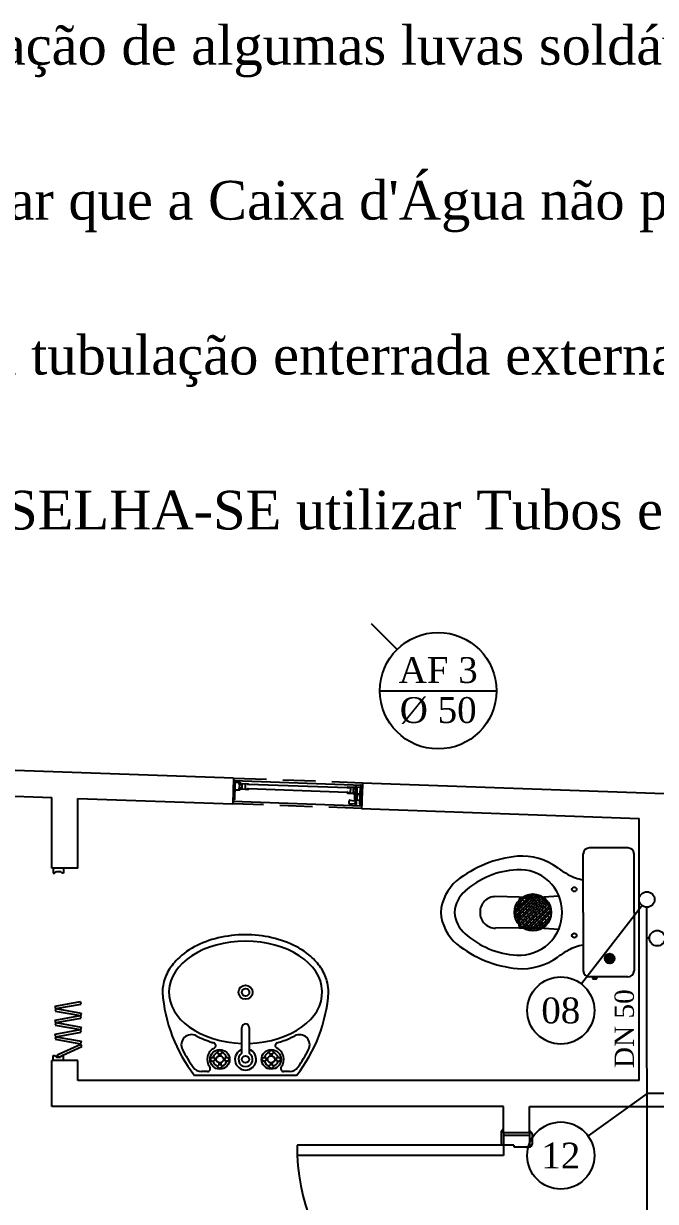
# Model space of a CAD drawing. Header units: millimetres. Extents: x 8900 to 13100, y 733 to 3683.
# Drawn here: x 9281.3 to 9526.1, y 1736.6 to 2192.8 of the extents above; entities that cross this region are included whole.
import ezdxf
from ezdxf.enums import TextEntityAlignment as Align

# ---------------------------------------------------------------- set-up
doc = ezdxf.new("R2010")
doc.units = ezdxf.units.MM
doc.linetypes.add('DASHED', pattern=[19.05, 12.7, -6.35])
for name, color, linetype in [('001 - 0.050', 1, 'Continuous'), ('002 - 0.150', 2, 'Continuous'), ('003 - 0.250', 3, 'Continuous'), ('004 - 0.350', 4, 'Continuous'), ('005 - 0.350 Color', 5, 'Continuous')]:
    doc.layers.add(name, color=color, linetype=linetype)
doc.styles.add('style1', font='BOOKOS.TTF')
doc.styles.add('style4', font='romantic.ttf')

msp = doc.modelspace()

# ---------------------------------------------------------------- linework, layer by layer
at = {"layer": '001 - 0.050', "ltscale": 0.5}
for p, q in [((9362.59, 1899.57), (9362.54, 1898.34)), ((9362.59, 1899.57), (9412.55, 1897.79)), ((9363.26, 1899.55), (9362.59, 1899.57)), ((9362.59, 1898.29), (9362.62, 1898.29)), ((9362.67, 1898.34), (9362.69, 1898.76)), ((9362.7, 1898.99), (9362.71, 1899.39)), ((9363.15, 1898.92), (9362.74, 1898.93)), ((9362.74, 1898.8), (9363.16, 1898.79)), ((9362.76, 1899.43), (9363.16, 1899.42)), ((9363.16, 1898.79), (9362.93, 1892.31)), ((9363.2, 1898.97), (9363.15, 1898.92)), ((9363.16, 1899.42), (9363.21, 1899.37)), ((9363.28, 1898.91), (9363.2, 1898.97)), ((9363.21, 1899.37), (9363.3, 1899.41)), ((9363.28, 1898.83), (9363.28, 1898.91)), ((9365.08, 1898.77), (9363.28, 1898.83)), ((9363.3, 1899.41), (9363.3, 1899.49)), ((9364.81, 1898.13), (9364.82, 1898.66)), ((9364.91, 1898.12), (9364.81, 1898.13)), ((9364.82, 1898.66), (9364.92, 1898.66)), ((9364.91, 1898.23), (9364.91, 1898.12)), ((9364.96, 1898.23), (9364.91, 1898.23)), ((9364.92, 1898.66), (9364.92, 1898.54)), ((9364.92, 1898.54), (9364.97, 1898.54)), ((9364.95, 1896.57), (9365.01, 1898.18)), ((9365.02, 1898.65), (9365.12, 1898.65)), ((9365.02, 1898.59), (9365.02, 1898.65)), ((9365.12, 1898.65), (9365.13, 1898.72)), ((9365.33, 1898.07), (9365.35, 1898.56)), ((9365.4, 1898.01), (9365.38, 1898.01)), ((9365.4, 1898.61), (9365.45, 1898.61)), ((9365.45, 1898.61), (9365.45, 1898.47)), ((9365.45, 1898.47), (9368.25, 1898.37)), ((9365.46, 1898.35), (9365.45, 1898.06)), ((9365.97, 1898.33), (9365.46, 1898.35)), ((9365.9, 1896.35), (9365.97, 1898.33)), ((9367.14, 1898.29), (9367.07, 1896.31)), ((9368.22, 1898.25), (9367.14, 1898.29)), ((9368.21, 1897.86), (9368.22, 1898.25)), ((9368.33, 1897.86), (9368.21, 1897.86)), ((9368.34, 1898.27), (9368.33, 1897.86)), ((9406.71, 1896.74), (9368.34, 1898.11)), ((9411.83, 1897.68), (9411.83, 1897.76)), ((9411.91, 1897.63), (9411.83, 1897.68)), ((9411.88, 1897.81), (9412.55, 1897.79)), ((9411.97, 1897.68), (9411.91, 1897.63)), ((9412.37, 1897.66), (9411.97, 1897.68)), ((9412.55, 1897.79), (9412.51, 1896.56)), ((9363.04, 1892.18), (9363.18, 1896.05)), ((9363.18, 1896.05), (9364.98, 1895.98)), ((9364.73, 1896.11), (9364.75, 1896.64)), ((9364.83, 1896.11), (9364.73, 1896.11)), ((9364.75, 1896.64), (9364.85, 1896.64)), ((9364.84, 1896.22), (9364.83, 1896.11)), ((9364.89, 1896.22), (9364.84, 1896.22)), ((9364.85, 1896.64), (9364.85, 1896.53)), ((9364.85, 1896.53), (9364.9, 1896.53)), ((9364.93, 1896.1), (9364.94, 1896.16)), ((9365.03, 1896.1), (9364.93, 1896.1)), ((9365.03, 1896.03), (9365.03, 1896.1)), ((9365.27, 1896.17), (9365.28, 1896.67)), ((9365.36, 1896.11), (9365.31, 1896.11)), ((9365.34, 1896.71), (9365.36, 1896.71)), ((9365.37, 1896.25), (9365.36, 1896.11)), ((9368.17, 1896.15), (9365.37, 1896.25)), ((9365.4, 1896.66), (9365.39, 1896.37)), ((9365.39, 1896.37), (9365.9, 1896.35)), ((9367.07, 1896.31), (9368.15, 1896.27)), ((9368.15, 1896.27), (9368.17, 1896.66)), ((9368.17, 1896.66), (9368.29, 1896.66)), ((9368.29, 1896.66), (9368.27, 1896.25)), ((9406.65, 1895.04), (9368.28, 1896.41)), ((9406.66, 1895.29), (9406.65, 1894.88)), ((9406.78, 1895.29), (9406.66, 1895.29)), ((9406.72, 1896.9), (9406.7, 1896.49)), ((9406.7, 1896.49), (9406.82, 1896.49)), ((9406.74, 1894.78), (9409.54, 1894.68)), ((9406.77, 1894.9), (9406.78, 1895.29)), ((9407.85, 1894.86), (9406.77, 1894.9)), ((9409.62, 1896.9), (9406.82, 1897)), ((9406.82, 1896.49), (9406.84, 1896.87)), ((9406.84, 1896.87), (9407.92, 1896.84)), ((9407.92, 1896.84), (9407.85, 1894.86)), ((9409.02, 1894.82), (9409.09, 1896.79)), ((9409.53, 1894.8), (9409.02, 1894.82)), ((9409.09, 1896.79), (9409.6, 1896.78)), ((9409.15, 1894.69), (9409.14, 1894.42)), ((9409.28, 1894.23), (9409.5, 1894.16)), ((9409.5, 1894.16), (9409.43, 1892.02)), ((9409.52, 1894.54), (9409.52, 1894.68)), ((9409.74, 1894.47), (9409.52, 1894.54)), ((9409.54, 1895.09), (9409.53, 1894.8)), ((9409.54, 1894.68), (9409.54, 1894.54)), ((9409.54, 1894.54), (9409.59, 1894.54)), ((9409.6, 1896.78), (9409.59, 1896.49)), ((9409.61, 1895.13), (9409.59, 1895.14)), ((9409.63, 1897.04), (9409.62, 1896.9)), ((9409.68, 1897.03), (9409.63, 1897.04)), ((9409.63, 1896.43), (9409.65, 1896.43)), ((9409.64, 1894.58), (9409.66, 1895.08)), ((9409.71, 1896.48), (9409.72, 1896.98)), ((9409.93, 1894.18), (9409.79, 1890.39)), ((9409.8, 1892), (9409.88, 1894.28)), ((9409.86, 1894.43), (9409.87, 1894.5)), ((9409.87, 1894.5), (9409.97, 1894.5)), ((9411.71, 1894.31), (9409.91, 1894.38)), ((9410.33, 1894.16), (9409.93, 1894.18)), ((9409.96, 1897.05), (9409.96, 1897.12)), ((9410.06, 1897.05), (9409.96, 1897.05)), ((9409.97, 1894.5), (9409.97, 1894.56)), ((9409.98, 1894.97), (9410.04, 1896.57)), ((9410.01, 1897.17), (9411.81, 1897.1)), ((9410.02, 1894.61), (9410.07, 1894.6)), ((9410.08, 1894.91), (9410.03, 1894.92)), ((9410.05, 1896.98), (9410.06, 1897.05)), ((9410.07, 1894.6), (9410.07, 1894.49)), ((9410.07, 1894.49), (9410.17, 1894.49)), ((9410.08, 1895.03), (9410.08, 1894.91)), ((9410.18, 1895.02), (9410.08, 1895.03)), ((9410.09, 1896.62), (9410.14, 1896.62)), ((9410.15, 1896.93), (9410.1, 1896.93)), ((9410.14, 1896.62), (9410.14, 1896.51)), ((9410.14, 1896.51), (9410.24, 1896.51)), ((9410.16, 1897.04), (9410.15, 1896.93)), ((9410.26, 1897.04), (9410.16, 1897.04)), ((9410.17, 1894.49), (9410.18, 1895.02)), ((9410.19, 1890.38), (9410.33, 1894.16)), ((9410.24, 1896.51), (9410.26, 1897.04)), ((9410.41, 1897.03), (9410.32, 1894.48)), ((9410.32, 1894.48), (9411.71, 1894.43)), ((9410.33, 1894.16), (9410.58, 1894.15)), ((9411.81, 1896.98), (9410.41, 1897.03)), ((9410.51, 1891.96), (9410.59, 1894.35)), ((9410.59, 1894.35), (9411.71, 1894.31)), ((9411.57, 1890.45), (9411.71, 1894.31)), ((9411.93, 1897.05), (9411.7, 1890.57)), ((9411.71, 1894.43), (9411.81, 1896.98)), ((9411.81, 1897.18), (9411.9, 1897.23)), ((9411.81, 1897.1), (9411.81, 1897.18)), ((9411.9, 1897.23), (9411.95, 1897.18)), ((9412.35, 1897.03), (9411.93, 1897.05)), ((9411.95, 1897.18), (9412.35, 1897.16)), ((9412.38, 1896.56), (9412.4, 1896.98)), ((9412.4, 1897.21), (9412.42, 1897.61)), ((9412.46, 1896.51), (9412.43, 1896.51)), ((9362.34, 1892.8), (9362.3, 1891.57)), ((9362.3, 1891.57), (9412.27, 1889.79)), ((9362.3, 1891.57), (9362.97, 1891.55)), ((9362.43, 1892.85), (9362.4, 1892.85)), ((9362.44, 1891.75), (9362.45, 1892.15)), ((9362.46, 1892.38), (9362.47, 1892.8)), ((9362.89, 1891.68), (9362.49, 1891.7)), ((9362.5, 1892.2), (9362.91, 1892.18)), ((9362.93, 1892.31), (9362.51, 1892.33)), ((9362.94, 1891.73), (9362.89, 1891.68)), ((9362.91, 1892.18), (9362.95, 1892.13)), ((9363.02, 1891.68), (9362.94, 1891.73)), ((9362.95, 1892.13), (9363.04, 1892.18)), ((9363.02, 1891.6), (9363.02, 1891.68)), ((9407.41, 1890.76), (9407.44, 1891.76)), ((9409.38, 1890.61), (9407.73, 1890.45)), ((9407.79, 1892.05), (9409.42, 1891.77)), ((9409.43, 1892.02), (9409.8, 1892)), ((9409.59, 1890.4), (9409.79, 1890.39)), ((9409.65, 1891.96), (9409.85, 1891.95)), ((9409.79, 1890.39), (9410.19, 1890.38)), ((9410.27, 1892.56), (9409.87, 1892.58)), ((9410.26, 1892.16), (9410.51, 1892.16)), ((9411.62, 1891.92), (9410.51, 1891.96)), ((9411.55, 1889.95), (9411.64, 1889.99)), ((9411.55, 1889.87), (9411.55, 1889.95)), ((9411.66, 1890.39), (9411.57, 1890.45)), ((9412.27, 1889.79), (9411.6, 1889.82)), ((9411.64, 1889.99), (9411.69, 1889.94)), ((9411.71, 1890.44), (9411.66, 1890.39)), ((9411.69, 1889.94), (9412.09, 1889.93)), ((9411.7, 1890.57), (9412.12, 1890.56)), ((9412.11, 1890.43), (9411.71, 1890.44)), ((9412.15, 1889.98), (9412.16, 1890.38)), ((9412.17, 1890.61), (9412.18, 1891.03)), ((9412.23, 1891.07), (9412.26, 1891.07)), ((9412.31, 1891.02), (9412.27, 1889.79))]:
    msp.add_line(p, q, dxfattribs=at)
at = {"layer": '001 - 0.050'}
for p, q in [((9498.11, 1848.55), (9498.11, 1871.17)), ((9515.37, 1873.55), (9500.49, 1873.55)), ((9517.75, 1848.55), (9517.75, 1871.17)), ((9473.22, 1854.5), (9464.07, 1854.67)), ((9471.44, 1848.25), (9478.88, 1855.69)), ((9471.45, 1849.1), (9478.02, 1855.67)), ((9471.46, 1847.97), (9479.16, 1855.67)), ((9471.61, 1846.98), (9480.14, 1855.52)), ((9471.7, 1850.48), (9476.64, 1855.43)), ((9471.86, 1846.1), (9481.02, 1855.26)), ((9472.21, 1845.31), (9481.81, 1854.92)), ((9472.44, 1852.2), (9472.64, 1852)), ((9472.63, 1844.6), (9482.53, 1854.5)), ((9472.72, 1852.64), (9474.49, 1854.41)), ((9472.93, 1852.85), (9474.35, 1851.43)), ((9473.12, 1843.95), (9483.18, 1854.01)), ((9473.22, 1853.98), (9488.63, 1854.99)), ((9473.22, 1854.5), (9478.09, 1854.83)), ((9473.22, 1853.98), (9473.22, 1848.55)), ((9473.42, 1853.49), (9473.78, 1853.13)), ((9473.67, 1843.36), (9483.76, 1853.46)), ((9474.06, 1853.99), (9475.48, 1852.57)), ((9474.28, 1842.84), (9484.28, 1852.84)), ((9474.63, 1852.28), (9476.05, 1850.86)), ((9474.66, 1854.53), (9474.92, 1854.27)), ((9474.97, 1842.39), (9484.74, 1852.16)), ((9475.38, 1854.94), (9476.62, 1853.7)), ((9475.77, 1853.42), (9477.19, 1852)), ((9476.9, 1854.55), (9478.33, 1853.13)), ((9477.06, 1855.53), (9477.76, 1854.84)), ((9477.47, 1852.85), (9478.89, 1851.43)), ((9478.06, 1855.68), (9479.46, 1854.27)), ((9478.61, 1853.99), (9480.03, 1852.57)), ((9479.18, 1852.28), (9480.6, 1850.86)), ((9479.75, 1855.12), (9481.17, 1853.7)), ((9480.31, 1853.42), (9481.73, 1852)), ((9481.05, 1855.25), (9485.28, 1851.02)), ((9481.45, 1854.55), (9482.87, 1853.13)), ((9482.02, 1852.85), (9483.44, 1851.43)), ((9483.16, 1853.99), (9484.24, 1852.9)), ((9483.72, 1852.28), (9485.14, 1850.86)), ((9471.43, 1848.66), (9472.64, 1847.45)), ((9471.53, 1849.71), (9472.07, 1849.16)), ((9472.05, 1851.46), (9473.21, 1850.29)), ((9472.36, 1850.01), (9473.78, 1848.59)), ((9472.93, 1848.3), (9474.35, 1846.88)), ((9473.22, 1843.13), (9473.22, 1848.55)), ((9473.5, 1851.14), (9474.92, 1849.72)), ((9474.06, 1849.44), (9475.48, 1848.02)), ((9474.63, 1847.74), (9476.05, 1846.32)), ((9475.2, 1850.58), (9476.62, 1849.16)), ((9475.72, 1842), (9485.12, 1851.41)), ((9475.72, 1842), (9485.12, 1851.41)), ((9475.77, 1848.87), (9477.19, 1847.45)), ((9476.34, 1851.71), (9477.76, 1850.29)), ((9476.55, 1841.7), (9485.43, 1850.57)), ((9476.9, 1850.01), (9478.33, 1848.59)), ((9477.47, 1848.3), (9478.89, 1846.88)), ((9477.48, 1841.49), (9485.63, 1849.65)), ((9478.04, 1851.14), (9479.46, 1849.72)), ((9478.53, 1841.41), (9485.72, 1848.59)), ((9478.61, 1849.44), (9480.03, 1848.02)), ((9479.18, 1847.74), (9480.6, 1846.32)), ((9479.75, 1850.58), (9481.17, 1849.16)), ((9480.31, 1848.87), (9481.73, 1847.45)), ((9480.88, 1851.71), (9482.3, 1850.29)), ((9481.45, 1850.01), (9482.87, 1848.59)), ((9482.02, 1848.3), (9483.44, 1846.88)), ((9482.59, 1851.14), (9484.01, 1849.72)), ((9483.16, 1849.44), (9484.58, 1848.02)), ((9483.72, 1847.74), (9485.14, 1846.32)), ((9484.29, 1850.58), (9485.69, 1849.18)), ((9484.86, 1848.87), (9485.7, 1848.03)), ((9498.11, 1848.55), (9498.11, 1825.93)), ((9517.75, 1848.55), (9517.75, 1825.93)), ((9471.79, 1847.17), (9473.21, 1845.75)), ((9472.36, 1845.46), (9473.78, 1844.04)), ((9473.22, 1843.13), (9488.69, 1842.11)), ((9473.5, 1846.6), (9474.92, 1845.18)), ((9474.06, 1844.89), (9475.48, 1843.47)), ((9474.63, 1843.19), (9475.89, 1841.93)), ((9475.2, 1846.03), (9476.62, 1844.61)), ((9475.77, 1844.33), (9477.19, 1842.91)), ((9476.34, 1847.17), (9477.76, 1845.75)), ((9476.9, 1845.46), (9478.33, 1844.04)), ((9477.47, 1843.76), (9478.89, 1842.34)), ((9478.04, 1846.6), (9479.46, 1845.18)), ((9478.61, 1844.89), (9480.03, 1843.47)), ((9479.18, 1843.19), (9480.6, 1841.77)), ((9479.75, 1846.03), (9481.17, 1844.61)), ((9479.75, 1846.03), (9482.91, 1842.87)), ((9479.77, 1841.51), (9485.62, 1847.36)), ((9480.31, 1844.33), (9481.73, 1842.91)), ((9480.88, 1847.17), (9482.3, 1845.75)), ((9481.38, 1841.98), (9485.14, 1845.75)), ((9481.45, 1845.46), (9482.87, 1844.04)), ((9482.02, 1843.76), (9482.91, 1842.87)), ((9482.59, 1846.6), (9484.01, 1845.18)), ((9483.16, 1844.89), (9484.07, 1843.98)), ((9484.29, 1846.03), (9484.96, 1845.36)), ((9485.43, 1847.17), (9485.56, 1847.04)), ((9473.22, 1842.6), (9464.07, 1842.44)), ((9473.22, 1842.6), (9478.09, 1842.28)), ((9476.34, 1842.62), (9477.46, 1841.5)), ((9478.04, 1842.05), (9478.68, 1841.41)), ((9480.88, 1842.62), (9481.48, 1842.03)), ((9506.43, 1830.72), (9508.31, 1832.6)), ((9506.43, 1830.72), (9508.36, 1828.79)), ((9506.44, 1830.52), (9508.52, 1832.59)), ((9506.44, 1830.92), (9508.56, 1828.8)), ((9506.44, 1830.5), (9508.14, 1828.8)), ((9506.45, 1830.94), (9508.09, 1832.58)), ((9506.47, 1830.33), (9508.7, 1832.56)), ((9506.48, 1831.1), (9508.74, 1828.83)), ((9506.49, 1830.25), (9507.89, 1828.84)), ((9506.5, 1831.21), (9507.82, 1832.53)), ((9506.51, 1830.16), (9508.87, 1832.52)), ((9506.52, 1831.27), (9508.91, 1828.88)), ((9506.56, 1830.01), (9509.03, 1832.47)), ((9506.58, 1831.42), (9509.06, 1828.93)), ((9506.59, 1829.93), (9507.57, 1828.95)), ((9506.63, 1829.86), (9509.17, 1832.41)), ((9506.64, 1831.55), (9507.48, 1832.39)), ((9506.64, 1831.56), (9509.21, 1829)), ((9506.7, 1829.72), (9509.31, 1832.33)), ((9506.72, 1831.7), (9509.34, 1829.08)), ((9506.78, 1829.59), (9509.44, 1832.25)), ((9506.8, 1831.82), (9509.47, 1829.16)), ((9506.87, 1829.48), (9509.56, 1832.16)), ((9506.9, 1831.94), (9509.58, 1829.25)), ((9506.97, 1829.36), (9509.67, 1832.06)), ((9507, 1832.05), (9509.69, 1829.36)), ((9507.08, 1829.26), (9509.77, 1831.95)), ((9507.11, 1832.15), (9509.79, 1829.47)), ((9507.2, 1829.17), (9509.86, 1831.83)), ((9507.23, 1832.24), (9509.88, 1829.58)), ((9507.32, 1829.08), (9509.95, 1831.71)), ((9507.35, 1832.33), (9509.97, 1829.71)), ((9507.46, 1829.01), (9510.03, 1831.58)), ((9507.49, 1832.4), (9510.04, 1829.85)), ((9507.6, 1828.94), (9510.09, 1831.43)), ((9507.63, 1832.47), (9510.11, 1829.99)), ((9507.75, 1828.88), (9510.15, 1831.28)), ((9507.79, 1832.52), (9510.16, 1830.15)), ((9507.92, 1828.84), (9510.19, 1831.11)), ((9507.96, 1832.56), (9510.2, 1830.32)), ((9508.1, 1828.81), (9510.23, 1830.93)), ((9508.14, 1832.59), (9510.23, 1830.5)), ((9508.29, 1828.79), (9510.24, 1830.74)), ((9508.34, 1832.6), (9510.24, 1830.7)), ((9508.51, 1828.8), (9510.23, 1830.52)), ((9508.57, 1832.59), (9510.23, 1830.92)), ((9508.76, 1828.84), (9510.19, 1830.27)), ((9508.83, 1832.54), (9510.18, 1831.19)), ((9509.07, 1828.94), (9510.09, 1829.96)), ((9509.16, 1832.41), (9510.05, 1831.52)), ((9515.37, 1823.55), (9500.49, 1823.55)), ((9501.7, 1823.55), (9501.7, 1822.98)), ((9503.3, 1822.98), (9501.7, 1822.98)), ((9503.06, 1822.74), (9501.93, 1822.74)), ((9503.3, 1823.55), (9503.3, 1822.98)), ((9515.37, 1823.55), (9515.37, 1823.55)), ((9515.37, 1823.55), (9515.37, 1823.55)), ((9365.88, 1794.01), (9365.88, 1804.01)), ((9368.63, 1804.01), (9368.63, 1794.01)), ((9356.94, 1792.96), (9356.94, 1793.69)), ((9357.63, 1792.95), (9357.63, 1793.69)), ((9376.88, 1792.96), (9376.88, 1793.69)), ((9377.56, 1792.95), (9377.56, 1793.69)), ((9355.97, 1791.98), (9355.22, 1791.98)), ((9355.96, 1791.29), (9355.22, 1791.29)), ((9356.94, 1790.32), (9356.94, 1789.57)), ((9357.63, 1790.31), (9357.63, 1789.57)), ((9358.6, 1791.29), (9359.34, 1791.29)), ((9358.61, 1791.98), (9359.34, 1791.98)), ((9375.9, 1791.98), (9375.16, 1791.98)), ((9375.89, 1791.29), (9375.16, 1791.29)), ((9376.88, 1790.32), (9376.88, 1789.57)), ((9377.56, 1790.31), (9377.56, 1789.57)), ((9378.54, 1791.29), (9379.28, 1791.29)), ((9378.55, 1791.98), (9379.28, 1791.98)), ((9387.05, 1785.44), (9347.45, 1785.44)), ((9352.51, 1786.93), (9350.19, 1786.93)), ((9384.31, 1786.93), (9381.99, 1786.93)), ((9466.25, 1763.44), (9466.25, 1759.44)), ((9467.25, 1762.24), (9477.25, 1762.24)), ((9477.25, 1763.24), (9477.25, 1757.74)), ((9478.25, 1762.74), (9478.25, 1758.74)), ((9467.25, 1758.44), (9387.25, 1758.44)), ((9387.25, 1758.44), (9387.25, 1754.44)), ((9467.25, 1758.44), (9467.25, 1758.44)), ((9471.25, 1758.44), (9471.25, 1757.74)), ((9471.25, 1757.74), (9477.25, 1757.74)), ((9477.25, 1757.74), (9477.25, 1757.74)), ((9467.25, 1754.44), (9387.25, 1754.44))]:
    msp.add_line(p, q, dxfattribs=at)
at = {"layer": '001 - 0.050', "ltscale": 2.5}
for p, q in [((9292.75, 1865.74), (9292.75, 1863.74)), ((9296.75, 1865.74), (9296.75, 1863.74)), ((9292.75, 1863.74), (9293.25, 1863.74)), ((9293.25, 1863.74), (9293.96, 1864.45)), ((9293.96, 1864.45), (9295.54, 1864.45)), ((9296.25, 1863.74), (9295.54, 1864.45)), ((9296.75, 1863.74), (9296.25, 1863.74)), ((9293.53, 1812.29), (9303.38, 1814.03)), ((9293.7, 1811.31), (9293.53, 1812.29)), ((9293.7, 1811.31), (9293.53, 1810.32)), ((9293.7, 1811.31), (9303.55, 1813.05)), ((9293.7, 1811.31), (9303.55, 1809.57)), ((9303.55, 1813.05), (9303.38, 1814.03)), ((9293.53, 1810.32), (9303.38, 1808.59)), ((9293.53, 1806.85), (9303.38, 1808.59)), ((9293.7, 1805.87), (9293.53, 1806.85)), ((9293.7, 1805.87), (9303.55, 1807.6)), ((9303.55, 1809.57), (9303.38, 1808.59)), ((9303.55, 1807.6), (9303.38, 1808.59)), ((9293.7, 1805.87), (9293.53, 1804.88)), ((9293.53, 1804.88), (9303.38, 1803.14)), ((9293.53, 1801.41), (9303.38, 1803.14)), ((9293.7, 1805.87), (9303.55, 1804.13)), ((9293.7, 1800.42), (9303.55, 1802.16)), ((9303.55, 1804.13), (9303.38, 1803.14)), ((9303.55, 1802.16), (9303.38, 1803.14)), ((9293.7, 1800.42), (9293.53, 1801.41)), ((9293.7, 1800.42), (9293.53, 1799.44)), ((9293.53, 1799.44), (9303.38, 1797.7)), ((9293.7, 1800.42), (9303.55, 1798.69)), ((9294.33, 1793.34), (9303.39, 1797.57)), ((9303.55, 1798.69), (9303.38, 1797.7)), ((9303.81, 1796.66), (9303.39, 1797.57)), ((9292.75, 1791.14), (9292.75, 1793.14)), ((9292.75, 1793.14), (9293.25, 1793.14)), ((9293.25, 1793.14), (9293.96, 1792.44)), ((9294.75, 1792.44), (9294.33, 1793.34)), ((9294.75, 1792.44), (9303.81, 1796.66)), ((9296.25, 1793.14), (9295.54, 1792.44)), ((9296.75, 1793.14), (9296.25, 1793.14)), ((9296.75, 1791.14), (9296.75, 1793.14)), ((9293.96, 1792.44), (9295.54, 1792.44)), ((9467.25, 1763.24), (9467.25, 1758.44)), ((9467.25, 1758.44), (9467.25, 1754.44)), ((9471.25, 1758.44), (9467.25, 1758.44))]:
    msp.add_line(p, q, dxfattribs=at)
at = {"layer": '001 - 0.050'}
for centre, radius in [((9494.62, 1857.48), 0.893), ((9478.57, 1848.55), 7.14), ((9494.62, 1839.62), 0.893), ((9508.34, 1830.69), 1.9), ((9367.26, 1817.62), 2.73), ((9367.26, 1817.62), 1.45), ((9357.28, 1791.63), 3.78), ((9357.28, 1791.63), 1.38), ((9357.28, 1794.38), 0.769), ((9367.25, 1791.63), 1.38), ((9377.22, 1791.63), 3.78), ((9377.22, 1791.63), 1.38), ((9377.22, 1794.38), 0.769), ((9354.53, 1791.63), 0.769), ((9357.28, 1788.88), 0.769), ((9360.03, 1791.63), 0.769), ((9374.47, 1791.63), 0.769), ((9377.22, 1788.88), 0.769), ((9379.97, 1791.63), 0.769)]:
    msp.add_circle(centre, radius, dxfattribs=at)
at = {"layer": '001 - 0.050', "ltscale": 0.5}
for centre, radius, start, end in [((9362.59, 1898.34), 0.05, 177.9571, 267.9571), ((9362.62, 1898.34), 0.05, 267.9571, 357.9571), ((9362.74, 1898.75), 0.0491, 86.9629, 177.9571), ((9362.75, 1898.98), 0.05, 177.2397, 267.9571), ((9362.76, 1899.38), 0.0494, 87.2309, 177.9571), ((9363.25, 1899.5), 0.05, 357.9577, 87.9438), ((9364.96, 1898.18), 0.05, 357.9466, 87.9676), ((9364.97, 1898.59), 0.05, 267.9754, 357.954), ((9365.08, 1898.72), 0.05, 357.9571, 87.9571), ((9365.38, 1898.06), 0.05, 177.9571, 267.9571), ((9365.4, 1898.56), 0.05, 87.9587, 177.9571), ((9365.4, 1898.06), 0.05, 267.9571, 357.9571), ((9368.24, 1898.27), 0.0992, 357.0041, 87.9571), ((9411.88, 1897.76), 0.05, 87.9704, 177.9565), ((9412.37, 1897.61), 0.0494, 357.9571, 88.6833), ((9364.89, 1896.17), 0.05, 357.9602, 87.9388), ((9364.9, 1896.58), 0.05, 267.9466, 357.9676), ((9364.98, 1896.03), 0.05, 267.9571, 357.9571), ((9365.32, 1896.16), 0.05, 177.9681, 267.9529), ((9365.33, 1896.66), 0.05, 87.9571, 177.9571), ((9365.35, 1896.66), 0.05, 357.9571, 87.9571), ((9368.17, 1896.25), 0.101, 268.4193, 357.9571), ((9406.75, 1894.88), 0.101, 177.9571, 267.4949), ((9406.82, 1896.9), 0.0992, 87.9571, 178.9101), ((9409.34, 1894.42), 0.2, 177.9571, 252.9571), ((9409.59, 1895.09), 0.05, 87.9571, 177.9571), ((9409.64, 1896.48), 0.05, 177.9571, 267.9571), ((9409.59, 1894.59), 0.05, 267.9613, 357.9461), ((9409.61, 1895.09), 0.05, 357.9571, 87.9571), ((9409.66, 1896.48), 0.05, 267.9571, 357.9571), ((9409.67, 1896.98), 0.05, 357.9571, 87.9555), ((9409.68, 1894.28), 0.2, 357.9571, 72.9571), ((9409.91, 1894.43), 0.05, 177.9571, 267.9571), ((9410.01, 1897.12), 0.05, 87.9571, 177.9571), ((9410.02, 1894.56), 0.05, 87.9754, 177.954), ((9410.03, 1894.97), 0.05, 177.9466, 267.9676), ((9410.09, 1896.57), 0.05, 87.9466, 177.9676), ((9410.1, 1896.98), 0.05, 177.9602, 267.9388), ((9412.35, 1897.21), 0.05, 267.9571, 358.6745), ((9412.35, 1896.98), 0.0491, 357.9571, 88.9513), ((9412.43, 1896.56), 0.05, 177.9571, 267.9571), ((9412.46, 1896.56), 0.05, 267.9571, 357.9571), ((9362.39, 1892.8), 0.05, 87.9571, 178.3039), ((9362.42, 1892.8), 0.05, 357.9581, 87.9571), ((9362.49, 1891.75), 0.05, 178.6786, 267.9584), ((9362.5, 1892.15), 0.05, 87.9623, 177.9577), ((9362.51, 1892.38), 0.05, 177.9571, 267.9571), ((9362.97, 1891.6), 0.05, 267.9571, 357.9513), ((9407.71, 1890.75), 0.3, 177.9571, 275.4571), ((9407.74, 1891.75), 0.3, 80.4571, 177.9571), ((9409.39, 1890.41), 0.2, 357.9571, 95.4571), ((9409.45, 1891.97), 0.2, 260.4571, 357.9571), ((9411.6, 1889.87), 0.05, 177.9629, 267.9571), ((9412.1, 1889.98), 0.05, 267.9558, 357.2356), ((9412.11, 1890.38), 0.05, 357.9565, 87.9519), ((9412.12, 1890.61), 0.05, 267.9571, 357.9571), ((9412.23, 1891.02), 0.05, 87.9571, 177.9561), ((9412.26, 1891.02), 0.05, 357.6103, 87.9571)]:
    msp.add_arc(centre, radius, start, end, dxfattribs=at)
at = {"layer": '001 - 0.050'}
for centre, radius, start, end in [((9476.69, 1826.17), 44.3, 95.3547, 128.617), ((9474.37, 1846.94), 23.41, 53.3289, 94.4554), ((9500.49, 1871.17), 2.38, 90, 180), ((9515.37, 1871.17), 2.38, 0, 90), ((9505.18, 1887.76), 27.73, 232.6506, 242.0098), ((9474.02, 1832.52), 32.59, 93.0057, 131.9097), ((9473.4, 1848.56), 16.54, 359.9848, 93.7848), ((9500.69, 1878.04), 17.05, 239.9999, 261.296), ((9460.6, 1847.32), 17.75, 130.628, 176.0076), ((9460.06, 1847.76), 11.92, 129.7866, 176.1775), ((9464.08, 1848.71), 5.96, 90.0365, 181.3715), ((9460.6, 1849.79), 17.75, 183.9924, 229.372), ((9460.08, 1849.35), 11.94, 183.826, 230.1686), ((9464.08, 1848.4), 5.96, 178.4217, 269.9597), ((9473.4, 1848.55), 16.54, 266.2152, 0.0152), ((9474.02, 1864.59), 32.59, 228.0903, 266.9943), ((9476.69, 1870.93), 44.3, 231.383, 264.6453), ((9505.18, 1809.34), 27.73, 117.9902, 127.3494), ((9500.69, 1819.06), 17.05, 98.704, 120.0001), ((9474.37, 1850.16), 23.41, 265.5446, 306.6711), ((9500.49, 1825.93), 2.38, 180, 270), ((9515.37, 1825.93), 2.38, 270, 0), ((9501.93, 1822.98), 0.238, 180, 270), ((9503.06, 1822.98), 0.238, 270, 0), ((9394.17, 1821.9), 59.26, 184.1421, 217.9655), ((9340.33, 1821.9), 59.26, 322.0345, 355.8579), ((9367.25, 1804.01), 1.38, 0, 180), ((9346.33, 1797.26), 3.96, 62.2592, 207.2549), ((9354.64, 1797), 1.1, 296.2538, 73.7502), ((9379.87, 1796.99), 1.1, 106.2412, 243.6816), ((9388.16, 1797.24), 3.96, 332.7274, 117.6975), ((9394.17, 1821.9), 57.77, 207.2549, 215.1872), ((9357.28, 1791.63), 4.88, 116.2538, 217.032), ((9357.28, 1791.63), 2.75, 106.0953, 163.7658), ((9357.28, 1791.63), 2.75, 15.9116, 73.88), ((9367.25, 1791.63), 4.12, 109.6397, 70.3486), ((9367.25, 1791.63), 2.75, 120.2446, 59.6569), ((9377.22, 1791.63), 2.75, 105.9211, 163.5587), ((9377.22, 1791.63), 2.75, 15.7907, 74.7593), ((9377.22, 1791.63), 4.88, 322.968, 63.6816), ((9340.33, 1821.9), 57.77, 324.8128, 332.7274), ((9350.19, 1790.89), 3.96, 215.1872, 270), ((9352.51, 1788.03), 1.1, 270, 37.032), ((9357.28, 1791.63), 2.75, 195.7907, 254.7593), ((9357.28, 1791.63), 2.75, 285.9211, 343.5588), ((9377.22, 1791.63), 2.75, 195.9116, 253.88), ((9377.22, 1791.63), 2.75, 286.0953, 343.7658), ((9381.99, 1788.03), 1.1, 142.968, 270), ((9384.31, 1790.89), 3.96, 270, 324.8128), ((9467.25, 1763.44), 1, 90, 180), ((9477.25, 1762.74), 1, 0, 90), ((9467.25, 1759.44), 1, 270, 270), ((9467.25, 1759.44), 1, 180, 270), ((9477.25, 1758.74), 1, 270, 0)]:
    msp.add_arc(centre, radius, start, end, dxfattribs=at)
at = {"layer": '001 - 0.050', "ltscale": 2.5}
msp.add_arc((9466.8, 1758.07), 79.63, 182.6117, 270.3259, dxfattribs=at)
at = {"layer": '001 - 0.050'}
msp.add_ellipse((9367.26, 1817.62), major_axis=(-29.7, 0), ratio=0.666667, start_param=1.616828, end_param=7.807388, dxfattribs=at)
for points, knots in [([(9399.43, 1817.62), (9399.43, 1818.87), (9399.28, 1820.11), (9398.56, 1823.13), (9397.81, 1824.87), (9395.79, 1828.14), (9394.5, 1829.66), (9391.49, 1832.43), (9389.77, 1833.68), (9385.13, 1836.34), (9382.03, 1837.59), (9375.42, 1839.31), (9371.92, 1839.8), (9364.88, 1839.97), (9361.34, 1839.65), (9354.58, 1838.26), (9351.36, 1837.17), (9345.58, 1834.31), (9343.02, 1832.54), (9339.35, 1828.93), (9338.04, 1827.2), (9336.09, 1823.52), (9335.45, 1821.55), (9335.12, 1818.91), (9335.08, 1818.26), (9335.08, 1817.62)], [6.283185, 6.283185, 6.283185, 6.283185, 6.442399, 6.442399, 6.675979, 6.675979, 6.909559, 6.909559, 7.143139, 7.143139, 7.480359, 7.480359, 7.817579, 7.817579, 8.154799, 8.154799, 8.492019, 8.492019, 8.829238, 8.829238, 9.085832, 9.085832, 9.342426, 9.342426, 9.424781, 9.424781, 9.424781, 9.424781]), ([(9348.17, 1800.76), (9350.09, 1799.75), (9352.17, 1798.9), (9354.56, 1798.17), (9354.75, 1798.11), (9354.94, 1798.05)], [4.0443997, 4.0443997, 4.0443997, 4.0443997, 4.2796557, 4.2796557, 4.3001569, 4.3001569, 4.3001569, 4.3001569]), ([(9379.56, 1798.05), (9381.29, 1798.55), (9382.95, 1799.16), (9385.14, 1800.15), (9385.74, 1800.44), (9386.32, 1800.75)], [5.1242531, 5.1242531, 5.1242531, 5.1242531, 5.3076682, 5.3076682, 5.3793346, 5.3793346, 5.3793346, 5.3793346])]:
    msp.add_open_spline(points, degree=3, knots=knots, dxfattribs=at)
at = {"layer": '002 - 0.150', "ltscale": 2.5}
for p, q in [((9265.05, 1904.09), (9362.62, 1900.7)), ((9412.59, 1898.79), (9645.12, 1890.49)), ((9264.7, 1894.06), (9292.25, 1893.07)), ((9292.25, 1865.74), (9292.25, 1893.07)), ((9302.25, 1892.72), (9362.27, 1890.57)), ((9302.25, 1865.74), (9302.25, 1892.72)), ((9412.23, 1888.79), (9519.75, 1884.96)), ((9519.75, 1783.44), (9519.75, 1884.96)), ((9302.25, 1865.74), (9292.25, 1865.74)), ((9292.25, 1773.44), (9292.25, 1791.14)), ((9302.25, 1791.14), (9292.25, 1791.14)), ((9302.25, 1783.44), (9302.25, 1791.14)), ((9519.75, 1783.44), (9302.25, 1783.44)), ((9467.25, 1773.44), (9292.25, 1773.44)), ((9467.25, 1763.24), (9467.25, 1773.44)), ((9477.25, 1773.44), (9672.25, 1773.44)), ((9477.25, 1763.24), (9477.25, 1773.44))]:
    msp.add_line(p, q, dxfattribs=at)
at = {"layer": '002 - 0.150', "linetype": 'DASHED'}
for p, q in [((9362.62, 1900.57), (9362.27, 1890.57)), ((9362.62, 1900.57), (9412.59, 1898.79)), ((9412.59, 1898.79), (9412.23, 1888.79)), ((9412.23, 1888.79), (9362.27, 1890.57))]:
    msp.add_line(p, q, dxfattribs=at)
at = {"layer": '002 - 0.150'}
msp.add_line((9477.25, 1763.24), (9467.25, 1763.24), dxfattribs=at)
at = {"layer": '003 - 0.250', "ltscale": 2.5}
for p, q in [((9520.91, 1851.18), (9497.36, 1820.85)), ((9522.79, 1778.39), (9499.95, 1761.97))]:
    msp.add_line(p, q, dxfattribs=at)
for centre in [(9489.39, 1810.58), (9489.39, 1754.38)]:
    msp.add_circle(centre, 13, dxfattribs=at)
at = {"layer": '004 - 0.350', "ltscale": 2.5}
msp.add_line((9419.33, 1934.41), (9464.45, 1934.41), dxfattribs=at)
msp.add_lwpolyline([(9425.94, 1950.37), (9416.02, 1960.28)], dxfattribs=at)
msp.add_lwpolyline([(9520.63, 1855.67, 0, 5, 0), (9510.02, 1866.28, 0, 0, 0), (9457.84, 1918.46, 0, 0, 0)], format="xyseb", dxfattribs=at)
msp.add_circle((9441.89, 1934.41), 22.56, dxfattribs=at)
at = {"layer": '005 - 0.350 Color', "ltscale": 2.5}
for p, q in [((9523.06, 1239.52), (9522.75, 1850.55)), ((9523.75, 1838.55), (9522.75, 1838.55)), ((9619.75, 1778.44), (9522.79, 1778.39))]:
    msp.add_line(p, q, dxfattribs=at)
for centre in [(9522.75, 1853.55), (9526.75, 1838.55)]:
    msp.add_circle(centre, 3, dxfattribs=at)

# ---------------------------------------------------------------- texts
at = {"layer": '001 - 0.050', "style": 'style1'}
for s, p in [('a utilização de algumas luvas soldáveis de todas as bitolas;', (9209.74, 2172.35)), ("4 - Observar que a Caixa d'Água não poderá ser inferior à 1.000 litros, de preferência de fibra de vidro ou polietileno;", (9179.74, 2112.35)), ('5 - Sobre a tubulação enterrada externa será posto uma camada de concreto magro para proteção mecânica da tubulação, conforme detalhe abaixo;', (9179.74, 2052.35)), ('6 - ACONSELHA-SE utilizar Tubos e Conexões Tigre ou AMANCO (Akros - Fortilit) e Metais Docol, Deca ou similar para maior segurança e durabilidade.', (9179.74, 1992.35))]:
    msp.add_text(s, height=15, dxfattribs=at).set_placement(p, align=Align.BOTTOM_LEFT)
at = {"layer": '001 - 0.050', "ltscale": 2.5, "style": 'style4'}
msp.add_text('AF 3', height=10, dxfattribs=at).set_placement((9441.89, 1934.41), align=Align.BOTTOM_CENTER)
msp.add_text('%%c 50', height=10, dxfattribs=at).set_placement((9441.89, 1931.91), align=Align.TOP_CENTER)
for s, p in [('08', (9489.39, 1810.58)), ('12', (9489.39, 1754.38))]:
    msp.add_text(s, height=10, dxfattribs=at).set_placement(p, align=Align.MIDDLE_CENTER)
msp.add_text('DN 50', height=7.5, rotation=90, dxfattribs=at).set_placement((9519.96, 1803.51), align=Align.BOTTOM_CENTER)

doc.saveas('drawing.dxf')
